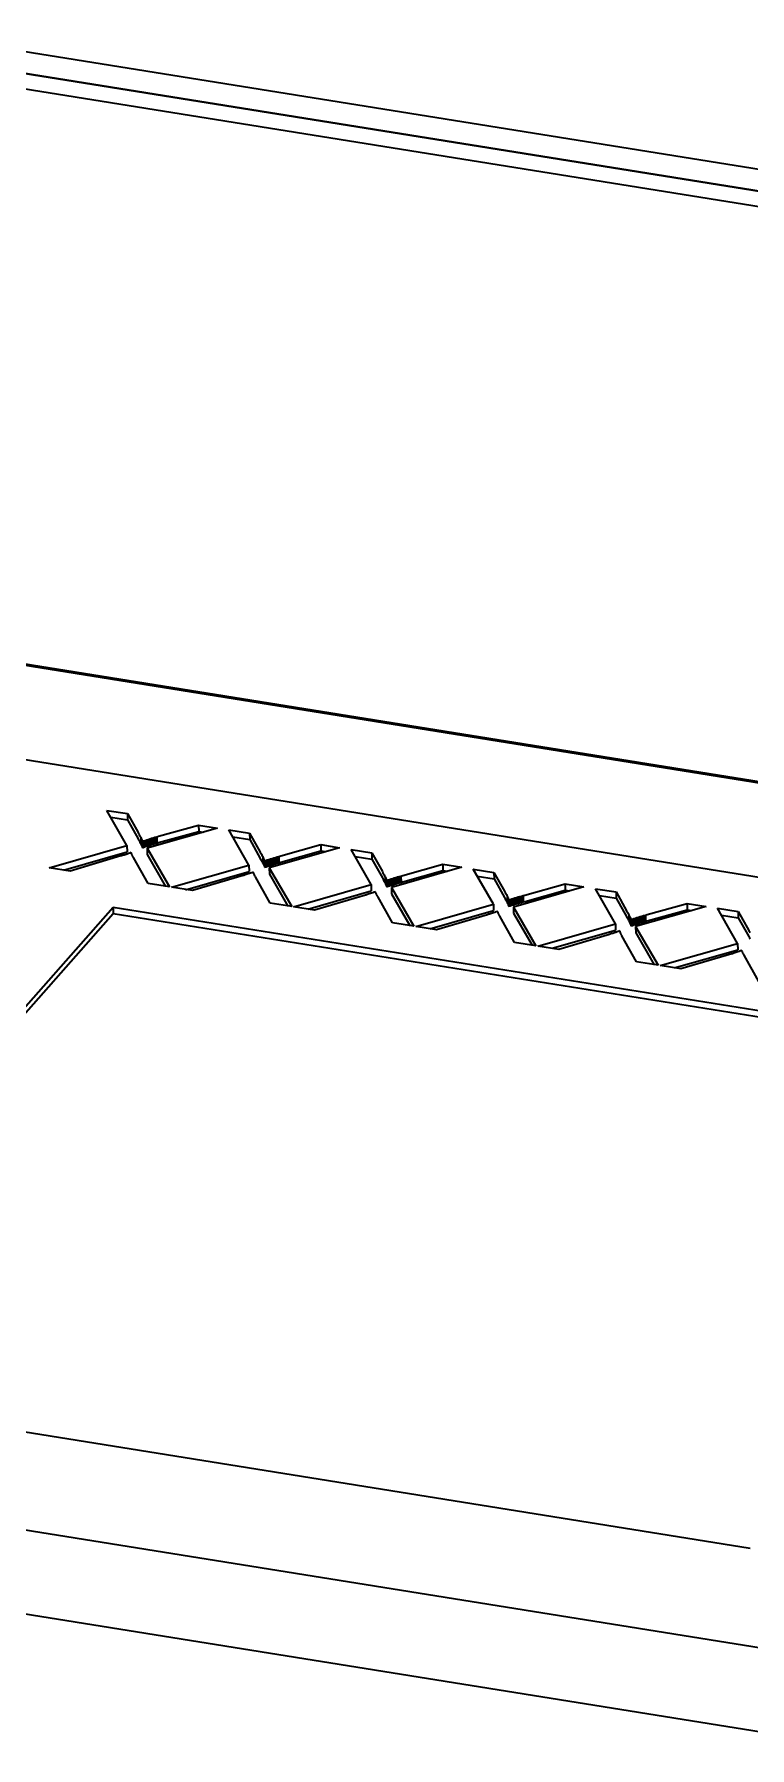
# Model space of a CAD drawing. Extents: x -1051 to 2563, y -231 to 775.
# Drawn here: x -319.31 to -314.23, y 574.32 to 586.48 of the extents above; entities that cross this region are included whole.
import ezdxf

# ---------------------------------------------------------------- set-up
doc = ezdxf.new("R2010")
doc.units = 0

msp = doc.modelspace()

# ---------------------------------------------------------------- linework, layer by layer
at = {"color": 7, "lineweight": 35, "ltscale": 0.471289}
msp.add_line((-320.132, 586.48), (-301.518, 583.498), dxfattribs=at)
at = {"color": 7, "lineweight": 35, "ltscale": 0.46816}
for p, q in [((-320.13, 586.323), (-301.639, 583.361)), ((-301.639, 583.361), (-320.13, 586.323))]:
    msp.add_line(p, q, dxfattribs=at)
at = {"color": 7, "lineweight": 35, "ltscale": 0.465925}
msp.add_line((-301.726, 583.263), (-320.128, 586.211), dxfattribs=at)
at = {"color": 7, "lineweight": 35, "ltscale": 0.353467}
for p, q in [((-320.72, 582.227), (-306.76, 579.991)), ((-320.72, 582.218), (-306.76, 579.982)), ((-311.511, 574.604), (-325.472, 576.841))]:
    msp.add_line(p, q, dxfattribs=at)
at = {"color": 7, "lineweight": 35, "ltscale": 0.282773}
msp.add_line((-319.878, 581.413), (-308.709, 579.623), dxfattribs=at)
at = {"color": 7, "lineweight": 35, "ltscale": 0.007177}
for p, q in [((-318.649, 580.723), (-318.792, 580.972)), ((-317.782, 580.584), (-317.924, 580.833)), ((-316.915, 580.445), (-317.057, 580.694)), ((-315.18, 580.167), (-315.323, 580.416)), ((-314.313, 580.028), (-314.455, 580.277))]:
    msp.add_line(p, q, dxfattribs=at)
at = {"color": 7, "lineweight": 35, "ltscale": 0.003713}
for p, q in [((-318.792, 580.972), (-318.645, 580.949)), ((-317.057, 580.694), (-316.91, 580.671)), ((-316.19, 580.555), (-316.043, 580.532)), ((-315.323, 580.416), (-315.176, 580.393)), ((-314.455, 580.277), (-314.309, 580.254))]:
    msp.add_line(p, q, dxfattribs=at)
at = {"color": 7, "lineweight": 35, "ltscale": 0.003018}
for p, q in [((-318.763, 580.923), (-318.644, 580.904)), ((-317.896, 580.784), (-317.777, 580.765)), ((-317.029, 580.645), (-316.91, 580.626)), ((-316.162, 580.506), (-316.042, 580.487)), ((-315.294, 580.367), (-315.175, 580.348))]:
    msp.add_line(p, q, dxfattribs=at)
at = {"color": 7, "lineweight": 35, "ltscale": 0.003825}
for p, q in [((-318.645, 580.949), (-318.57, 580.815)), ((-317.778, 580.81), (-317.702, 580.676)), ((-317.777, 580.765), (-317.702, 580.631)), ((-316.91, 580.671), (-316.835, 580.537)), ((-316.91, 580.626), (-316.835, 580.492)), ((-316.042, 580.487), (-315.967, 580.354)), ((-315.176, 580.393), (-315.101, 580.259)), ((-314.309, 580.254), (-314.234, 580.12)), ((-314.308, 580.209), (-314.233, 580.076))]:
    msp.add_line(p, q, dxfattribs=at)
at = {"color": 7, "lineweight": 35, "ltscale": 0.001122}
for p, q in [((-318.645, 580.949), (-318.644, 580.904)), ((-318.14, 580.868), (-318.139, 580.823)), ((-318.649, 580.723), (-318.648, 580.678)), ((-318.55, 580.779), (-318.55, 580.734)), ((-318.545, 580.767), (-318.544, 580.722)), ((-318.54, 580.752), (-318.539, 580.707)), ((-318.529, 580.756), (-318.529, 580.711)), ((-318.519, 580.759), (-318.518, 580.715)), ((-318.45, 580.781), (-318.449, 580.736)), ((-318.437, 580.784), (-318.436, 580.739)), ((-317.778, 580.81), (-317.777, 580.765)), ((-318.505, 580.703), (-318.505, 580.658)), ((-317.683, 580.64), (-317.683, 580.595)), ((-317.68, 580.634), (-317.68, 580.589)), ((-317.676, 580.623), (-317.675, 580.578)), ((-317.674, 580.618), (-317.673, 580.573)), ((-316.813, 580.495), (-316.812, 580.45)), ((-316.811, 580.489), (-316.81, 580.444)), ((-316.795, 580.478), (-316.794, 580.433)), ((-316.784, 580.482), (-316.784, 580.437)), ((-316.773, 580.485), (-316.773, 580.44)), ((-316.762, 580.489), (-316.762, 580.444)), ((-316.751, 580.492), (-316.75, 580.447)), ((-316.739, 580.496), (-316.739, 580.451)), ((-316.727, 580.499), (-316.727, 580.454)), ((-316.715, 580.503), (-316.714, 580.458)), ((-316.703, 580.506), (-316.702, 580.461)), ((-316.406, 580.59), (-316.405, 580.545)), ((-316.915, 580.445), (-316.914, 580.4)), ((-315.884, 580.353), (-315.883, 580.308)), ((-315.872, 580.357), (-315.871, 580.312)), ((-315.86, 580.36), (-315.859, 580.315)), ((-315.538, 580.451), (-315.538, 580.406)), ((-315.176, 580.393), (-315.175, 580.348)), ((-315.941, 580.345), (-315.941, 580.3)), ((-315.939, 580.34), (-315.939, 580.295)), ((-315.938, 580.336), (-315.937, 580.291)), ((-315.906, 580.346), (-315.905, 580.301)), ((-315.895, 580.35), (-315.894, 580.305)), ((-314.968, 580.228), (-314.968, 580.184)), ((-314.309, 580.254), (-314.308, 580.209)), ((-315.082, 580.223), (-315.081, 580.178)), ((-315.076, 580.211), (-315.076, 580.166)), ((-315.071, 580.197), (-315.07, 580.152)), ((-315.06, 580.2), (-315.06, 580.155)), ((-315.037, 580.148), (-315.036, 580.103))]:
    msp.add_line(p, q, dxfattribs=at)
at = {"color": 7, "lineweight": 35, "ltscale": 0.003827}
for p, q in [((-318.644, 580.904), (-318.569, 580.77)), ((-316.043, 580.532), (-315.968, 580.398)), ((-315.175, 580.348), (-315.1, 580.215))]:
    msp.add_line(p, q, dxfattribs=at)
at = {"color": 7, "lineweight": 35, "ltscale": 0.012982}
for p, q in [((-318.006, 580.846), (-318.505, 580.703)), ((-317.139, 580.707), (-317.638, 580.564)), ((-316.272, 580.568), (-316.771, 580.425)), ((-315.405, 580.429), (-315.904, 580.286)), ((-314.537, 580.29), (-315.037, 580.148))]:
    msp.add_line(p, q, dxfattribs=at)
at = {"color": 7, "lineweight": 35, "ltscale": 0.007383}
for p, q in [((-318.424, 580.788), (-318.14, 580.868)), ((-318.424, 580.743), (-318.139, 580.823)), ((-317.557, 580.649), (-317.273, 580.729)), ((-317.556, 580.604), (-317.272, 580.684)), ((-314.956, 580.232), (-314.671, 580.312))]:
    msp.add_line(p, q, dxfattribs=at)
at = {"color": 7, "lineweight": 35, "ltscale": 0.003392}
for p, q in [((-318.14, 580.868), (-318.006, 580.846)), ((-317.273, 580.729), (-317.139, 580.707)), ((-316.406, 580.59), (-316.272, 580.568)), ((-315.538, 580.451), (-315.405, 580.429))]:
    msp.add_line(p, q, dxfattribs=at)
at = {"color": 7, "lineweight": 35, "ltscale": 0.014318}
for p, q in [((-319.2, 580.565), (-318.649, 580.723)), ((-315.731, 580.009), (-315.18, 580.167))]:
    msp.add_line(p, q, dxfattribs=at)
at = {"color": 7, "lineweight": 35, "ltscale": 0.000232611}
for p, q in [((-318.57, 580.815), (-318.565, 580.807)), ((-315.967, 580.354), (-315.963, 580.345)), ((-315.101, 580.259), (-315.096, 580.251)), ((-315.1, 580.215), (-315.096, 580.206)), ((-314.233, 580.076), (-314.228, 580.068))]:
    msp.add_line(p, q, dxfattribs=at)
at = {"color": 7, "lineweight": 35, "ltscale": 0.00023224}
for p, q in [((-318.569, 580.77), (-318.564, 580.762)), ((-317.702, 580.631), (-317.697, 580.623)), ((-316.835, 580.537), (-316.831, 580.529)), ((-315.968, 580.398), (-315.964, 580.39))]:
    msp.add_line(p, q, dxfattribs=at)
at = {"color": 7, "lineweight": 35, "ltscale": 0.000219201}
for p, q in [((-318.565, 580.807), (-318.561, 580.799)), ((-318.564, 580.762), (-318.56, 580.755)), ((-317.698, 580.668), (-317.694, 580.661)), ((-317.697, 580.623), (-317.693, 580.616)), ((-316.831, 580.529), (-316.827, 580.522)), ((-315.964, 580.39), (-315.959, 580.383))]:
    msp.add_line(p, q, dxfattribs=at)
at = {"color": 7, "lineweight": 35, "ltscale": 0.000206806}
for p, q in [((-318.561, 580.799), (-318.557, 580.792)), ((-317.694, 580.661), (-317.69, 580.653)), ((-317.693, 580.616), (-317.689, 580.608)), ((-316.827, 580.522), (-316.823, 580.514)), ((-315.959, 580.338), (-315.955, 580.33)), ((-315.092, 580.244), (-315.088, 580.236))]:
    msp.add_line(p, q, dxfattribs=at)
at = {"color": 7, "lineweight": 35, "ltscale": 0.000205456}
for p, q in [((-318.56, 580.755), (-318.556, 580.747)), ((-316.826, 580.477), (-316.822, 580.469)), ((-315.959, 580.383), (-315.955, 580.375)), ((-315.091, 580.199), (-315.088, 580.191))]:
    msp.add_line(p, q, dxfattribs=at)
at = {"color": 7, "lineweight": 35, "ltscale": 0.000192105}
for p, q in [((-318.557, 580.792), (-318.554, 580.785)), ((-317.689, 580.608), (-317.686, 580.601))]:
    msp.add_line(p, q, dxfattribs=at)
at = {"color": 7, "lineweight": 35, "ltscale": 0.000193463}
for p, q in [((-318.556, 580.747), (-318.553, 580.74)), ((-317.69, 580.653), (-317.686, 580.646)), ((-316.823, 580.514), (-316.819, 580.507)), ((-316.822, 580.469), (-316.818, 580.462)), ((-315.955, 580.375), (-315.952, 580.368)), ((-315.955, 580.33), (-315.951, 580.323))]:
    msp.add_line(p, q, dxfattribs=at)
at = {"color": 7, "lineweight": 35, "ltscale": 0.000181528}
for p, q in [((-318.554, 580.785), (-318.55, 580.779)), ((-317.686, 580.646), (-317.683, 580.64)), ((-317.686, 580.601), (-317.683, 580.595)), ((-316.818, 580.462), (-316.815, 580.456))]:
    msp.add_line(p, q, dxfattribs=at)
at = {"color": 7, "lineweight": 35, "ltscale": 0.000180157}
for p, q in [((-318.553, 580.74), (-318.55, 580.734)), ((-316.819, 580.507), (-316.816, 580.501)), ((-315.952, 580.368), (-315.949, 580.362)), ((-315.951, 580.323), (-315.948, 580.317)), ((-315.084, 580.185), (-315.081, 580.178))]:
    msp.add_line(p, q, dxfattribs=at)
at = {"color": 7, "lineweight": 35, "ltscale": 0.000166896}
for p, q in [((-318.55, 580.779), (-318.548, 580.773)), ((-317.683, 580.64), (-317.68, 580.634)), ((-317.683, 580.595), (-317.68, 580.589)), ((-316.815, 580.456), (-316.812, 580.45)), ((-315.082, 580.223), (-315.079, 580.217))]:
    msp.add_line(p, q, dxfattribs=at)
at = {"color": 7, "lineweight": 35, "ltscale": 0.000168278}
for p, q in [((-318.55, 580.734), (-318.547, 580.728)), ((-316.816, 580.501), (-316.813, 580.495)), ((-315.949, 580.362), (-315.946, 580.356)), ((-315.948, 580.317), (-315.945, 580.311))]:
    msp.add_line(p, q, dxfattribs=at)
at = {"color": 7, "lineweight": 35, "ltscale": 0.000156179}
msp.add_line((-318.548, 580.773), (-318.545, 580.767), dxfattribs=at)
at = {"color": 7, "lineweight": 35, "ltscale": 0.001123}
for p, q in [((-318.548, 580.773), (-318.547, 580.728)), ((-318.543, 580.762), (-318.542, 580.717)), ((-318.541, 580.757), (-318.54, 580.712)), ((-318.508, 580.763), (-318.507, 580.718)), ((-318.497, 580.766), (-318.496, 580.722)), ((-318.485, 580.77), (-318.485, 580.725)), ((-318.474, 580.774), (-318.473, 580.729)), ((-318.462, 580.777), (-318.461, 580.732)), ((-317.273, 580.729), (-317.272, 580.684)), ((-317.678, 580.628), (-317.677, 580.583)), ((-317.672, 580.613), (-317.672, 580.568)), ((-317.662, 580.617), (-317.661, 580.572)), ((-317.652, 580.62), (-317.651, 580.576)), ((-317.641, 580.624), (-317.64, 580.579)), ((-317.63, 580.628), (-317.629, 580.583)), ((-317.618, 580.631), (-317.617, 580.586)), ((-317.606, 580.635), (-317.606, 580.59)), ((-317.595, 580.638), (-317.594, 580.593)), ((-317.582, 580.642), (-317.582, 580.597)), ((-317.57, 580.645), (-317.569, 580.6)), ((-316.91, 580.671), (-316.91, 580.626)), ((-317.782, 580.584), (-317.781, 580.539)), ((-317.638, 580.564), (-317.637, 580.519)), ((-316.816, 580.501), (-316.815, 580.456)), ((-316.809, 580.484), (-316.808, 580.439)), ((-316.807, 580.479), (-316.806, 580.434)), ((-316.805, 580.474), (-316.805, 580.43)), ((-316.043, 580.532), (-316.042, 580.487)), ((-316.771, 580.425), (-316.77, 580.38)), ((-315.949, 580.362), (-315.948, 580.317)), ((-315.946, 580.356), (-315.945, 580.311)), ((-315.943, 580.35), (-315.943, 580.305)), ((-315.848, 580.364), (-315.847, 580.319)), ((-315.835, 580.367), (-315.835, 580.322)), ((-318.747, 580.286), (-318.747, 580.241)), ((-316.047, 580.306), (-316.047, 580.261)), ((-315.928, 580.339), (-315.927, 580.294)), ((-315.917, 580.343), (-315.916, 580.298)), ((-315.904, 580.286), (-315.903, 580.242)), ((-315.085, 580.229), (-315.084, 580.185)), ((-314.671, 580.312), (-314.671, 580.267)), ((-315.18, 580.167), (-315.18, 580.122)), ((-315.079, 580.217), (-315.078, 580.172)), ((-315.074, 580.206), (-315.073, 580.161)), ((-315.072, 580.201), (-315.072, 580.156)), ((-315.05, 580.204), (-315.049, 580.159)), ((-315.039, 580.207), (-315.038, 580.162)), ((-315.028, 580.211), (-315.027, 580.166)), ((-315.016, 580.214), (-315.016, 580.169)), ((-315.005, 580.218), (-315.004, 580.173)), ((-314.993, 580.221), (-314.992, 580.176)), ((-314.981, 580.225), (-314.98, 580.18)), ((-314.313, 580.028), (-314.312, 579.983))]:
    msp.add_line(p, q, dxfattribs=at)
at = {"color": 7, "lineweight": 35, "ltscale": 0.000155085}
for p, q in [((-318.547, 580.728), (-318.544, 580.722)), ((-317.68, 580.634), (-317.678, 580.628)), ((-316.813, 580.495), (-316.811, 580.489)), ((-316.812, 580.45), (-316.81, 580.444)), ((-315.946, 580.356), (-315.943, 580.35)), ((-315.945, 580.311), (-315.943, 580.305)), ((-315.078, 580.172), (-315.076, 580.166))]:
    msp.add_line(p, q, dxfattribs=at)
at = {"color": 7, "lineweight": 35, "ltscale": 0.000141966}
for p, q in [((-318.545, 580.767), (-318.543, 580.762)), ((-315.943, 580.305), (-315.941, 580.3)), ((-315.076, 580.211), (-315.074, 580.206))]:
    msp.add_line(p, q, dxfattribs=at)
at = {"color": 7, "lineweight": 35, "ltscale": 0.000143091}
for p, q in [((-318.544, 580.722), (-318.542, 580.717)), ((-317.678, 580.628), (-317.676, 580.623)), ((-316.81, 580.444), (-316.808, 580.439)), ((-315.943, 580.35), (-315.941, 580.345))]:
    msp.add_line(p, q, dxfattribs=at)
at = {"color": 7, "lineweight": 35, "ltscale": 0.000130105}
for p, q in [((-318.543, 580.762), (-318.541, 580.757)), ((-315.941, 580.3), (-315.939, 580.295)), ((-315.074, 580.206), (-315.072, 580.201)), ((-315.073, 580.161), (-315.072, 580.156))]:
    msp.add_line(p, q, dxfattribs=at)
at = {"color": 7, "lineweight": 35, "ltscale": 0.000130371}
for p, q in [((-318.542, 580.717), (-318.54, 580.712)), ((-317.676, 580.623), (-317.674, 580.618)), ((-317.675, 580.578), (-317.673, 580.573)), ((-316.809, 580.484), (-316.807, 580.479)), ((-316.808, 580.439), (-316.806, 580.434)), ((-315.941, 580.345), (-315.939, 580.34))]:
    msp.add_line(p, q, dxfattribs=at)
at = {"color": 7, "lineweight": 35, "ltscale": 0.000118943}
msp.add_line((-318.541, 580.757), (-318.54, 580.752), dxfattribs=at)
at = {"color": 7, "lineweight": 35, "ltscale": 0.000273359}
for p, q in [((-318.54, 580.752), (-318.529, 580.756)), ((-318.539, 580.707), (-318.529, 580.711)), ((-317.672, 580.613), (-317.662, 580.617)), ((-317.672, 580.568), (-317.661, 580.572)), ((-316.805, 580.43), (-316.794, 580.433)), ((-315.938, 580.336), (-315.928, 580.339)), ((-315.071, 580.197), (-315.06, 580.2)), ((-315.07, 580.152), (-315.06, 580.155))]:
    msp.add_line(p, q, dxfattribs=at)
at = {"color": 7, "lineweight": 35, "ltscale": 0.000279141}
for p, q in [((-318.529, 580.756), (-318.519, 580.759)), ((-318.529, 580.711), (-318.518, 580.715)), ((-317.662, 580.617), (-317.652, 580.62)), ((-317.661, 580.572), (-317.651, 580.576)), ((-316.795, 580.478), (-316.784, 580.482)), ((-316.794, 580.433), (-316.784, 580.437))]:
    msp.add_line(p, q, dxfattribs=at)
at = {"color": 7, "lineweight": 35, "ltscale": 0.000285661}
for p, q in [((-318.519, 580.759), (-318.508, 580.763)), ((-317.652, 580.62), (-317.641, 580.624)), ((-315.916, 580.298), (-315.905, 580.301)), ((-315.05, 580.204), (-315.039, 580.207)), ((-315.049, 580.159), (-315.038, 580.162))]:
    msp.add_line(p, q, dxfattribs=at)
at = {"color": 7, "lineweight": 35, "ltscale": 0.000285192}
for p, q in [((-318.518, 580.715), (-318.507, 580.718)), ((-315.917, 580.343), (-315.906, 580.346))]:
    msp.add_line(p, q, dxfattribs=at)
at = {"color": 7, "lineweight": 35, "ltscale": 0.000292198}
for p, q in [((-318.508, 580.763), (-318.497, 580.766)), ((-318.507, 580.718), (-318.496, 580.722)), ((-317.641, 580.624), (-317.63, 580.628)), ((-315.906, 580.346), (-315.895, 580.35)), ((-315.905, 580.301), (-315.894, 580.305)), ((-315.039, 580.207), (-315.028, 580.211)), ((-315.038, 580.162), (-315.027, 580.166))]:
    msp.add_line(p, q, dxfattribs=at)
at = {"color": 7, "lineweight": 35, "ltscale": 0.000298749}
for p, q in [((-318.497, 580.766), (-318.485, 580.77)), ((-318.496, 580.722), (-318.485, 580.725)), ((-317.63, 580.628), (-317.618, 580.631)), ((-317.629, 580.583), (-317.617, 580.586)), ((-316.762, 580.489), (-316.751, 580.492)), ((-316.762, 580.444), (-316.75, 580.447))]:
    msp.add_line(p, q, dxfattribs=at)
at = {"color": 7, "lineweight": 35, "ltscale": 0.000304584}
for p, q in [((-318.485, 580.77), (-318.474, 580.774)), ((-318.485, 580.725), (-318.473, 580.729)), ((-317.618, 580.631), (-317.606, 580.635)), ((-317.617, 580.586), (-317.606, 580.59)), ((-316.751, 580.492), (-316.739, 580.496)), ((-316.75, 580.447), (-316.739, 580.451)), ((-315.884, 580.353), (-315.872, 580.357)), ((-315.883, 580.308), (-315.871, 580.312)), ((-315.016, 580.214), (-315.005, 580.218)), ((-315.016, 580.169), (-315.004, 580.173))]:
    msp.add_line(p, q, dxfattribs=at)
at = {"color": 7, "lineweight": 35, "ltscale": 0.000310429}
for p, q in [((-318.474, 580.774), (-318.462, 580.777)), ((-318.473, 580.729), (-318.461, 580.732)), ((-317.606, 580.635), (-317.595, 580.638))]:
    msp.add_line(p, q, dxfattribs=at)
at = {"color": 7, "lineweight": 35, "ltscale": 0.000317749}
for p, q in [((-318.462, 580.777), (-318.45, 580.781)), ((-317.595, 580.638), (-317.582, 580.642))]:
    msp.add_line(p, q, dxfattribs=at)
at = {"color": 7, "lineweight": 35, "ltscale": 0.000318178}
msp.add_line((-318.461, 580.732), (-318.449, 580.736), dxfattribs=at)
at = {"color": 7, "lineweight": 35, "ltscale": 0.000323616}
for p, q in [((-318.45, 580.781), (-318.437, 580.784)), ((-318.449, 580.736), (-318.436, 580.739)), ((-317.582, 580.642), (-317.57, 580.645)), ((-317.582, 580.597), (-317.569, 580.6)), ((-316.715, 580.503), (-316.703, 580.506)), ((-316.714, 580.458), (-316.702, 580.461)), ((-315.848, 580.364), (-315.835, 580.367)), ((-315.847, 580.319), (-315.835, 580.322)), ((-314.981, 580.225), (-314.968, 580.228))]:
    msp.add_line(p, q, dxfattribs=at)
at = {"color": 7, "lineweight": 35, "ltscale": 0.000329491}
for p, q in [((-318.437, 580.784), (-318.424, 580.788)), ((-318.436, 580.739), (-318.424, 580.743)), ((-317.57, 580.645), (-317.557, 580.649)), ((-317.569, 580.6), (-317.556, 580.604))]:
    msp.add_line(p, q, dxfattribs=at)
at = {"color": 7, "lineweight": 35, "ltscale": 0.0008346}
for p, q in [((-318.139, 580.823), (-318.106, 580.818)), ((-316.405, 580.545), (-316.372, 580.54))]:
    msp.add_line(p, q, dxfattribs=at)
at = {"color": 7, "lineweight": 35, "ltscale": 0.003714}
msp.add_line((-317.924, 580.833), (-317.778, 580.81), dxfattribs=at)
at = {"color": 7, "lineweight": 35, "ltscale": 0.011717}
for p, q in [((-319.099, 580.548), (-318.648, 580.678)), ((-318.232, 580.409), (-317.781, 580.539)), ((-317.364, 580.271), (-316.914, 580.4)), ((-314.763, 579.854), (-314.312, 579.983))]:
    msp.add_line(p, q, dxfattribs=at)
at = {"color": 7, "lineweight": 35, "ltscale": 0.009414}
for p, q in [((-318.691, 580.648), (-319.052, 580.541)), ((-317.823, 580.509), (-318.184, 580.402)), ((-316.956, 580.37), (-317.317, 580.263)), ((-315.222, 580.092), (-315.583, 579.985)), ((-314.354, 579.953), (-314.715, 579.846))]:
    msp.add_line(p, q, dxfattribs=at)
at = {"color": 7, "lineweight": 35, "ltscale": 0.000116787}
msp.add_line((-318.686, 580.649), (-318.691, 580.648), dxfattribs=at)
at = {"color": 7, "lineweight": 35, "ltscale": 0.000132716}
for p, q in [((-318.681, 580.651), (-318.686, 580.649)), ((-316.947, 580.373), (-316.952, 580.371)), ((-314.345, 579.956), (-314.35, 579.954))]:
    msp.add_line(p, q, dxfattribs=at)
at = {"color": 7, "lineweight": 35, "ltscale": 0.000149107}
for p, q in [((-318.675, 580.653), (-318.681, 580.651)), ((-317.808, 580.514), (-317.814, 580.512)), ((-316.941, 580.375), (-316.947, 580.373)), ((-316.074, 580.236), (-316.079, 580.234)), ((-315.206, 580.097), (-315.212, 580.095)), ((-314.339, 579.958), (-314.345, 579.956))]:
    msp.add_line(p, q, dxfattribs=at)
at = {"color": 7, "lineweight": 35, "ltscale": 0.000165507}
for p, q in [((-318.669, 580.655), (-318.675, 580.653)), ((-315.2, 580.099), (-315.206, 580.097)), ((-314.333, 579.96), (-314.339, 579.958))]:
    msp.add_line(p, q, dxfattribs=at)
at = {"color": 7, "lineweight": 35, "ltscale": 0.000181432}
for p, q in [((-318.662, 580.657), (-318.669, 580.655)), ((-316.928, 580.379), (-316.935, 580.377))]:
    msp.add_line(p, q, dxfattribs=at)
at = {"color": 7, "lineweight": 35, "ltscale": 0.000197112}
for p, q in [((-318.655, 580.659), (-318.662, 580.657)), ((-317.788, 580.521), (-317.795, 580.518)), ((-316.92, 580.382), (-316.928, 580.379))]:
    msp.add_line(p, q, dxfattribs=at)
at = {"color": 7, "lineweight": 35, "ltscale": 0.000213521}
for p, q in [((-318.647, 580.662), (-318.655, 580.659)), ((-315.178, 580.106), (-315.186, 580.104)), ((-314.311, 579.968), (-314.319, 579.965))]:
    msp.add_line(p, q, dxfattribs=at)
at = {"color": 7, "lineweight": 35, "ltscale": 0.000229442}
for p, q in [((-318.638, 580.665), (-318.647, 580.662)), ((-317.771, 580.526), (-317.779, 580.523)), ((-315.169, 580.109), (-315.178, 580.106)), ((-314.302, 579.97), (-314.311, 579.968))]:
    msp.add_line(p, q, dxfattribs=at)
at = {"color": 7, "lineweight": 35, "ltscale": 0.000246349}
for p, q in [((-318.629, 580.668), (-318.638, 580.665)), ((-315.16, 580.113), (-315.169, 580.109))]:
    msp.add_line(p, q, dxfattribs=at)
at = {"color": 7, "lineweight": 35, "ltscale": 0.000262266}
for p, q in [((-318.619, 580.672), (-318.629, 580.668)), ((-317.751, 580.533), (-317.761, 580.529)), ((-314.283, 579.977), (-314.293, 579.974))]:
    msp.add_line(p, q, dxfattribs=at)
at = {"color": 7, "lineweight": 35, "ltscale": 9.94781e-05}
for p, q in [((-318.617, 580.668), (-318.619, 580.672)), ((-317.75, 580.529), (-317.751, 580.533)), ((-316.883, 580.39), (-316.884, 580.394)), ((-315.148, 580.112), (-315.15, 580.116)), ((-314.281, 579.973), (-314.283, 579.977))]:
    msp.add_line(p, q, dxfattribs=at)
at = {"color": 7, "lineweight": 35, "ltscale": 9.80756e-05}
for p, q in [((-318.616, 580.665), (-318.617, 580.668)), ((-316.016, 580.251), (-316.017, 580.255))]:
    msp.add_line(p, q, dxfattribs=at)
at = {"color": 7, "lineweight": 35, "ltscale": 9.69864e-05}
for p, q in [((-318.614, 580.661), (-318.616, 580.665)), ((-317.747, 580.522), (-317.748, 580.526)), ((-315.145, 580.105), (-315.147, 580.109)), ((-314.278, 579.966), (-314.279, 579.97)), ((-314.276, 579.963), (-314.278, 579.966))]:
    msp.add_line(p, q, dxfattribs=at)
at = {"color": 7, "lineweight": 35, "ltscale": 9.59152e-05}
for p, q in [((-318.612, 580.658), (-318.614, 580.661)), ((-316.878, 580.38), (-316.88, 580.383)), ((-316.876, 580.376), (-316.878, 580.38)), ((-315.142, 580.098), (-315.144, 580.102))]:
    msp.add_line(p, q, dxfattribs=at)
at = {"color": 7, "lineweight": 35, "ltscale": 9.5596e-05}
for p, q in [((-318.611, 580.654), (-318.612, 580.658)), ((-316.011, 580.241), (-316.012, 580.244)), ((-315.144, 580.102), (-315.145, 580.105))]:
    msp.add_line(p, q, dxfattribs=at)
at = {"color": 7, "lineweight": 35, "ltscale": 9.34904e-05}
for p, q in [((-318.609, 580.651), (-318.611, 580.654)), ((-318.608, 580.647), (-318.609, 580.651)), ((-316.873, 580.369), (-316.875, 580.373)), ((-316.006, 580.23), (-316.008, 580.234)), ((-315.139, 580.092), (-315.14, 580.095)), ((-314.271, 579.953), (-314.273, 579.956))]:
    msp.add_line(p, q, dxfattribs=at)
at = {"color": 7, "lineweight": 35, "ltscale": 9.21232e-05}
for p, q in [((-318.606, 580.644), (-318.608, 580.647)), ((-317.74, 580.508), (-317.742, 580.512)), ((-317.739, 580.505), (-317.74, 580.508)), ((-316.871, 580.366), (-316.873, 580.369)), ((-316.004, 580.227), (-316.006, 580.23)), ((-315.137, 580.088), (-315.139, 580.092)), ((-314.27, 579.949), (-314.271, 579.953))]:
    msp.add_line(p, q, dxfattribs=at)
at = {"color": 7, "lineweight": 35, "ltscale": 9.11098e-05}
for p, q in [((-318.604, 580.641), (-318.606, 580.644)), ((-318.603, 580.638), (-318.604, 580.641)), ((-316.87, 580.363), (-316.871, 580.366)), ((-316.868, 580.36), (-316.87, 580.363)), ((-316.003, 580.224), (-316.004, 580.227)), ((-314.268, 579.946), (-314.27, 579.949))]:
    msp.add_line(p, q, dxfattribs=at)
at = {"color": 7, "lineweight": 35, "ltscale": 0.00531}
msp.add_line((-318.499, 580.452), (-318.603, 580.638), dxfattribs=at)
at = {"color": 7, "lineweight": 35, "ltscale": 0.000117255}
for p, q in [((-318.54, 580.712), (-318.539, 580.707)), ((-317.674, 580.618), (-317.672, 580.613)), ((-316.807, 580.479), (-316.805, 580.474)), ((-316.806, 580.434), (-316.805, 580.43)), ((-315.939, 580.34), (-315.938, 580.336)), ((-315.939, 580.295), (-315.937, 580.291)), ((-315.072, 580.156), (-315.07, 580.152))]:
    msp.add_line(p, q, dxfattribs=at)
at = {"color": 7, "lineweight": 35, "ltscale": 0.007953}
for p, q in [((-318.505, 580.703), (-318.346, 580.428)), ((-315.037, 580.148), (-314.877, 579.872))]:
    msp.add_line(p, q, dxfattribs=at)
at = {"color": 7, "lineweight": 35, "ltscale": 0.00653}
for p, q in [((-318.505, 580.658), (-318.374, 580.432)), ((-315.036, 580.103), (-314.905, 579.876))]:
    msp.add_line(p, q, dxfattribs=at)
at = {"color": 7, "lineweight": 35, "ltscale": 0.000230907}
for p, q in [((-317.702, 580.676), (-317.698, 580.668)), ((-316.835, 580.492), (-316.83, 580.484))]:
    msp.add_line(p, q, dxfattribs=at)
at = {"color": 7, "lineweight": 35, "ltscale": 0.000311161}
for p, q in [((-317.606, 580.59), (-317.594, 580.593)), ((-316.739, 580.496), (-316.727, 580.499)), ((-316.739, 580.451), (-316.727, 580.454)), ((-315.872, 580.357), (-315.86, 580.36)), ((-315.871, 580.312), (-315.859, 580.315)), ((-315.005, 580.218), (-314.993, 580.221)), ((-315.004, 580.173), (-314.992, 580.176))]:
    msp.add_line(p, q, dxfattribs=at)
at = {"color": 7, "lineweight": 35, "ltscale": 0.000317017}
for p, q in [((-317.594, 580.593), (-317.582, 580.597)), ((-316.727, 580.499), (-316.715, 580.503)), ((-316.727, 580.454), (-316.714, 580.458)), ((-315.859, 580.315), (-315.847, 580.319)), ((-314.993, 580.221), (-314.981, 580.225)), ((-314.992, 580.176), (-314.98, 580.18))]:
    msp.add_line(p, q, dxfattribs=at)
at = {"color": 7, "lineweight": 35, "ltscale": 0.000834359}
for p, q in [((-317.272, 580.684), (-317.239, 580.679)), ((-314.671, 580.267), (-314.638, 580.262))]:
    msp.add_line(p, q, dxfattribs=at)
at = {"color": 7, "lineweight": 35, "ltscale": 0.003745}
for p, q in [((-319.052, 580.541), (-319.2, 580.565)), ((-318.184, 580.402), (-318.332, 580.426)), ((-317.317, 580.263), (-317.465, 580.287)), ((-316.45, 580.124), (-316.598, 580.148)), ((-315.583, 579.985), (-315.731, 580.009))]:
    msp.add_line(p, q, dxfattribs=at)
at = {"color": 7, "lineweight": 35, "ltscale": 0.014319}
for p, q in [((-318.332, 580.426), (-317.782, 580.584)), ((-317.465, 580.287), (-316.915, 580.445)), ((-316.598, 580.148), (-316.047, 580.306)), ((-314.863, 579.87), (-314.313, 580.028))]:
    msp.add_line(p, q, dxfattribs=at)
at = {"color": 7, "lineweight": 35, "ltscale": 0.000116338}
for p, q in [((-317.819, 580.51), (-317.823, 580.509)), ((-315.217, 580.093), (-315.222, 580.092)), ((-314.35, 579.954), (-314.354, 579.953))]:
    msp.add_line(p, q, dxfattribs=at)
at = {"color": 7, "lineweight": 35, "ltscale": 0.000133445}
msp.add_line((-317.814, 580.512), (-317.819, 580.51), dxfattribs=at)
at = {"color": 7, "lineweight": 35, "ltscale": 0.000164783}
for p, q in [((-317.802, 580.516), (-317.808, 580.514)), ((-316.935, 580.377), (-316.941, 580.375))]:
    msp.add_line(p, q, dxfattribs=at)
at = {"color": 7, "lineweight": 35, "ltscale": 0.000181913}
msp.add_line((-317.795, 580.518), (-317.802, 580.516), dxfattribs=at)
at = {"color": 7, "lineweight": 35, "ltscale": 0.000214243}
for p, q in [((-317.779, 580.523), (-317.788, 580.521)), ((-316.912, 580.384), (-316.92, 580.382))]:
    msp.add_line(p, q, dxfattribs=at)
at = {"color": 7, "lineweight": 35, "ltscale": 0.00024513}
msp.add_line((-317.761, 580.529), (-317.771, 580.526), dxfattribs=at)
at = {"color": 7, "lineweight": 35, "ltscale": 9.66768e-05}
for p, q in [((-317.748, 580.526), (-317.75, 580.529)), ((-316.88, 580.383), (-316.881, 580.387)), ((-314.279, 579.97), (-314.281, 579.973))]:
    msp.add_line(p, q, dxfattribs=at)
at = {"color": 7, "lineweight": 35, "ltscale": 9.7301e-05}
msp.add_line((-317.745, 580.519), (-317.747, 580.522), dxfattribs=at)
at = {"color": 7, "lineweight": 35, "ltscale": 9.45337e-05}
for p, q in [((-317.744, 580.515), (-317.745, 580.519)), ((-317.742, 580.512), (-317.744, 580.515)), ((-316.009, 580.237), (-316.011, 580.241)), ((-316.008, 580.234), (-316.009, 580.237)), ((-314.275, 579.959), (-314.276, 579.963)), ((-314.273, 579.956), (-314.275, 579.959))]:
    msp.add_line(p, q, dxfattribs=at)
at = {"color": 7, "lineweight": 35, "ltscale": 9.24669e-05}
for p, q in [((-317.737, 580.502), (-317.739, 580.505)), ((-315.135, 580.085), (-315.137, 580.088))]:
    msp.add_line(p, q, dxfattribs=at)
at = {"color": 7, "lineweight": 35, "ltscale": 8.97581e-05}
for p, q in [((-317.735, 580.499), (-317.737, 580.502)), ((-316.001, 580.221), (-316.003, 580.224)), ((-315.134, 580.082), (-315.135, 580.085)), ((-314.266, 579.943), (-314.268, 579.946))]:
    msp.add_line(p, q, dxfattribs=at)
at = {"color": 7, "lineweight": 35, "ltscale": 0.005312}
for p, q in [((-317.631, 580.313), (-317.735, 580.499)), ((-316.764, 580.174), (-316.868, 580.36)), ((-315.897, 580.035), (-316.001, 580.221)), ((-314.163, 579.758), (-314.266, 579.943))]:
    msp.add_line(p, q, dxfattribs=at)
at = {"color": 7, "lineweight": 35, "ltscale": 0.000156483}
for p, q in [((-317.68, 580.589), (-317.677, 580.583)), ((-315.079, 580.217), (-315.076, 580.211))]:
    msp.add_line(p, q, dxfattribs=at)
at = {"color": 7, "lineweight": 35, "ltscale": 0.000141677}
for p, q in [((-317.677, 580.583), (-317.675, 580.578)), ((-316.811, 580.489), (-316.809, 580.484))]:
    msp.add_line(p, q, dxfattribs=at)
at = {"color": 7, "lineweight": 35, "ltscale": 0.000118705}
for p, q in [((-317.673, 580.573), (-317.672, 580.568)), ((-315.072, 580.201), (-315.071, 580.197))]:
    msp.add_line(p, q, dxfattribs=at)
at = {"color": 7, "lineweight": 35, "ltscale": 0.000286387}
for p, q in [((-317.651, 580.576), (-317.64, 580.579)), ((-316.784, 580.482), (-316.773, 580.485)), ((-316.784, 580.437), (-316.773, 580.44))]:
    msp.add_line(p, q, dxfattribs=at)
at = {"color": 7, "lineweight": 35, "ltscale": 0.000291471}
for p, q in [((-317.64, 580.579), (-317.629, 580.583)), ((-316.773, 580.485), (-316.762, 580.489)), ((-316.773, 580.44), (-316.762, 580.444))]:
    msp.add_line(p, q, dxfattribs=at)
at = {"color": 7, "lineweight": 35, "ltscale": 0.007954}
for p, q in [((-317.638, 580.564), (-317.479, 580.289)), ((-316.771, 580.425), (-316.612, 580.15)), ((-315.904, 580.286), (-315.745, 580.011))]:
    msp.add_line(p, q, dxfattribs=at)
at = {"color": 7, "lineweight": 35, "ltscale": 0.006529}
for p, q in [((-317.637, 580.519), (-317.507, 580.293)), ((-315.903, 580.242), (-315.772, 580.015))]:
    msp.add_line(p, q, dxfattribs=at)
at = {"color": 7, "lineweight": 35, "ltscale": 0.000220541}
msp.add_line((-316.83, 580.484), (-316.826, 580.477), dxfattribs=at)
at = {"color": 7, "lineweight": 35, "ltscale": 0.000272869}
for p, q in [((-316.805, 580.474), (-316.795, 580.478)), ((-315.937, 580.291), (-315.927, 580.294))]:
    msp.add_line(p, q, dxfattribs=at)
at = {"color": 7, "lineweight": 35, "ltscale": 0.000329904}
msp.add_line((-316.703, 580.506), (-316.69, 580.51), dxfattribs=at)
at = {"color": 7, "lineweight": 35, "ltscale": 0.007382}
for p, q in [((-316.69, 580.51), (-316.406, 580.59)), ((-316.689, 580.465), (-316.405, 580.545)), ((-315.822, 580.326), (-315.538, 580.406)), ((-314.955, 580.187), (-314.671, 580.267))]:
    msp.add_line(p, q, dxfattribs=at)
at = {"color": 7, "lineweight": 35, "ltscale": 0.007176}
msp.add_line((-316.047, 580.306), (-316.19, 580.555), dxfattribs=at)
at = {"color": 7, "lineweight": 35, "ltscale": 0.003858}
for p, q in [((-318.346, 580.428), (-318.499, 580.452)), ((-316.612, 580.15), (-316.764, 580.174)), ((-315.745, 580.011), (-315.897, 580.035)), ((-314.877, 579.872), (-315.03, 579.896))]:
    msp.add_line(p, q, dxfattribs=at)
at = {"color": 7, "lineweight": 35, "ltscale": 0.000117515}
for p, q in [((-316.952, 580.371), (-316.956, 580.37)), ((-316.084, 580.232), (-316.089, 580.231))]:
    msp.add_line(p, q, dxfattribs=at)
at = {"color": 7, "lineweight": 35, "ltscale": 0.000229934}
for p, q in [((-316.903, 580.387), (-316.912, 580.384)), ((-316.036, 580.248), (-316.045, 580.245))]:
    msp.add_line(p, q, dxfattribs=at)
at = {"color": 7, "lineweight": 35, "ltscale": 0.000245852}
for p, q in [((-316.894, 580.391), (-316.903, 580.387)), ((-316.027, 580.252), (-316.036, 580.248)), ((-314.293, 579.974), (-314.302, 579.97))]:
    msp.add_line(p, q, dxfattribs=at)
at = {"color": 7, "lineweight": 35, "ltscale": 0.000261545}
for p, q in [((-316.884, 580.394), (-316.894, 580.391)), ((-316.017, 580.255), (-316.027, 580.252)), ((-315.15, 580.116), (-315.16, 580.113))]:
    msp.add_line(p, q, dxfattribs=at)
at = {"color": 7, "lineweight": 35, "ltscale": 9.83807e-05}
for p, q in [((-316.881, 580.387), (-316.883, 580.39)), ((-316.014, 580.248), (-316.016, 580.251)), ((-316.012, 580.244), (-316.014, 580.248)), ((-315.147, 580.109), (-315.148, 580.112))]:
    msp.add_line(p, q, dxfattribs=at)
at = {"color": 7, "lineweight": 35, "ltscale": 9.31568e-05}
for p, q in [((-316.875, 580.373), (-316.876, 580.376)), ((-315.14, 580.095), (-315.142, 580.098))]:
    msp.add_line(p, q, dxfattribs=at)
at = {"color": 7, "lineweight": 35, "ltscale": 0.006528}
msp.add_line((-316.77, 580.38), (-316.64, 580.154), dxfattribs=at)
at = {"color": 7, "lineweight": 35, "ltscale": 0.000330226}
for p, q in [((-316.702, 580.461), (-316.689, 580.465)), ((-315.835, 580.367), (-315.823, 580.371)), ((-314.968, 580.228), (-314.956, 580.232)), ((-314.968, 580.184), (-314.955, 580.187))]:
    msp.add_line(p, q, dxfattribs=at)
at = {"color": 7, "lineweight": 35, "ltscale": 0.00029802}
for p, q in [((-315.895, 580.35), (-315.884, 580.353)), ((-315.894, 580.305), (-315.883, 580.308)), ((-315.028, 580.211), (-315.016, 580.214)), ((-315.027, 580.166), (-315.016, 580.169))]:
    msp.add_line(p, q, dxfattribs=at)
at = {"color": 7, "lineweight": 35, "ltscale": 0.000317446}
msp.add_line((-315.86, 580.36), (-315.848, 580.364), dxfattribs=at)
at = {"color": 7, "lineweight": 35, "ltscale": 0.007381}
msp.add_line((-315.823, 580.371), (-315.538, 580.451), dxfattribs=at)
at = {"color": 7, "lineweight": 35, "ltscale": 0.000833847}
msp.add_line((-315.538, 580.406), (-315.505, 580.401), dxfattribs=at)
at = {"color": 7, "lineweight": 35, "ltscale": 0.110498}
for p, q in [((-321.671, 576.971), (-318.747, 580.286)), ((-321.671, 576.927), (-318.747, 580.241))]:
    msp.add_line(p, q, dxfattribs=at)
at = {"color": 7, "lineweight": 35, "ltscale": 0.188516}
msp.add_line((-318.747, 580.286), (-311.302, 579.093), dxfattribs=at)
at = {"color": 7, "lineweight": 35, "ltscale": 0.187621}
msp.add_line((-318.747, 580.241), (-311.336, 579.054), dxfattribs=at)
at = {"color": 7, "lineweight": 35, "ltscale": 0.003857}
msp.add_line((-317.479, 580.289), (-317.631, 580.313), dxfattribs=at)
at = {"color": 7, "lineweight": 35, "ltscale": 0.011716}
for p, q in [((-316.497, 580.132), (-316.047, 580.261)), ((-315.63, 579.993), (-315.18, 580.122))]:
    msp.add_line(p, q, dxfattribs=at)
at = {"color": 7, "lineweight": 35, "ltscale": 0.009413}
msp.add_line((-316.089, 580.231), (-316.45, 580.124), dxfattribs=at)
at = {"color": 7, "lineweight": 35, "ltscale": 0.00013318}
for p, q in [((-316.079, 580.234), (-316.084, 580.232)), ((-315.212, 580.095), (-315.217, 580.093))]:
    msp.add_line(p, q, dxfattribs=at)
at = {"color": 7, "lineweight": 35, "ltscale": 0.000165035}
msp.add_line((-316.067, 580.238), (-316.074, 580.236), dxfattribs=at)
at = {"color": 7, "lineweight": 35, "ltscale": 0.000180707}
for p, q in [((-316.061, 580.24), (-316.067, 580.238)), ((-315.193, 580.101), (-315.2, 580.099))]:
    msp.add_line(p, q, dxfattribs=at)
at = {"color": 7, "lineweight": 35, "ltscale": 0.000198323}
msp.add_line((-316.053, 580.243), (-316.061, 580.24), dxfattribs=at)
at = {"color": 7, "lineweight": 35, "ltscale": 0.000213035}
msp.add_line((-316.045, 580.245), (-316.053, 580.243), dxfattribs=at)
at = {"color": 7, "lineweight": 35, "ltscale": 0.000218836}
for p, q in [((-315.963, 580.345), (-315.959, 580.338)), ((-315.096, 580.251), (-315.092, 580.244)), ((-315.096, 580.206), (-315.091, 580.199)), ((-314.228, 580.068), (-314.224, 580.06))]:
    msp.add_line(p, q, dxfattribs=at)
at = {"color": 7, "lineweight": 35, "ltscale": 0.000279865}
for p, q in [((-315.928, 580.339), (-315.917, 580.343)), ((-315.927, 580.294), (-315.916, 580.298)), ((-315.06, 580.2), (-315.05, 580.204))]:
    msp.add_line(p, q, dxfattribs=at)
at = {"color": 7, "lineweight": 35, "ltscale": 0.000330638}
msp.add_line((-315.835, 580.322), (-315.822, 580.326), dxfattribs=at)
at = {"color": 7, "lineweight": 35, "ltscale": 0.000192454}
msp.add_line((-315.088, 580.236), (-315.085, 580.229), dxfattribs=at)
at = {"color": 7, "lineweight": 35, "ltscale": 0.000181196}
msp.add_line((-315.085, 580.229), (-315.082, 580.223), dxfattribs=at)
at = {"color": 7, "lineweight": 35, "ltscale": 0.003391}
msp.add_line((-314.671, 580.312), (-314.537, 580.29), dxfattribs=at)
at = {"color": 7, "lineweight": 35, "ltscale": 0.000193811}
msp.add_line((-315.088, 580.191), (-315.084, 580.185), dxfattribs=at)
at = {"color": 7, "lineweight": 35, "ltscale": 0.000167958}
msp.add_line((-315.081, 580.178), (-315.078, 580.172), dxfattribs=at)
at = {"color": 7, "lineweight": 35, "ltscale": 0.000143378}
msp.add_line((-315.076, 580.166), (-315.073, 580.161), dxfattribs=at)
at = {"color": 7, "lineweight": 35, "ltscale": 0.000279386}
msp.add_line((-315.06, 580.155), (-315.049, 580.159), dxfattribs=at)
at = {"color": 7, "lineweight": 35, "ltscale": 0.000324036}
msp.add_line((-314.98, 580.18), (-314.968, 580.184), dxfattribs=at)
at = {"color": 7, "lineweight": 35, "ltscale": 0.003017}
msp.add_line((-314.427, 580.228), (-314.308, 580.209), dxfattribs=at)
at = {"color": 7, "lineweight": 35, "ltscale": 0.000231281}
msp.add_line((-314.234, 580.12), (-314.229, 580.112), dxfattribs=at)
at = {"color": 7, "lineweight": 35, "ltscale": 0.000220178}
msp.add_line((-314.229, 580.112), (-314.225, 580.105), dxfattribs=at)
at = {"color": 7, "lineweight": 35, "ltscale": 0.000197835}
for p, q in [((-315.186, 580.104), (-315.193, 580.101)), ((-314.319, 579.965), (-314.326, 579.962))]:
    msp.add_line(p, q, dxfattribs=at)
at = {"color": 7, "lineweight": 35, "ltscale": 0.005311}
msp.add_line((-315.03, 579.896), (-315.134, 580.082), dxfattribs=at)
at = {"color": 7, "lineweight": 35, "ltscale": 0.003746}
msp.add_line((-314.715, 579.846), (-314.863, 579.87), dxfattribs=at)
at = {"color": 7, "lineweight": 35, "ltscale": 0.00018119}
msp.add_line((-314.326, 579.962), (-314.333, 579.96), dxfattribs=at)
at = {"color": 7, "lineweight": 35, "ltscale": 0.188515}
msp.add_line((-314.225, 575.734), (-321.671, 576.927), dxfattribs=at)
at = {"color": 7, "lineweight": 35, "ltscale": 0.282774}
msp.add_line((-313.457, 574.319), (-324.626, 576.108), dxfattribs=at)

doc.saveas('drawing.dxf')
